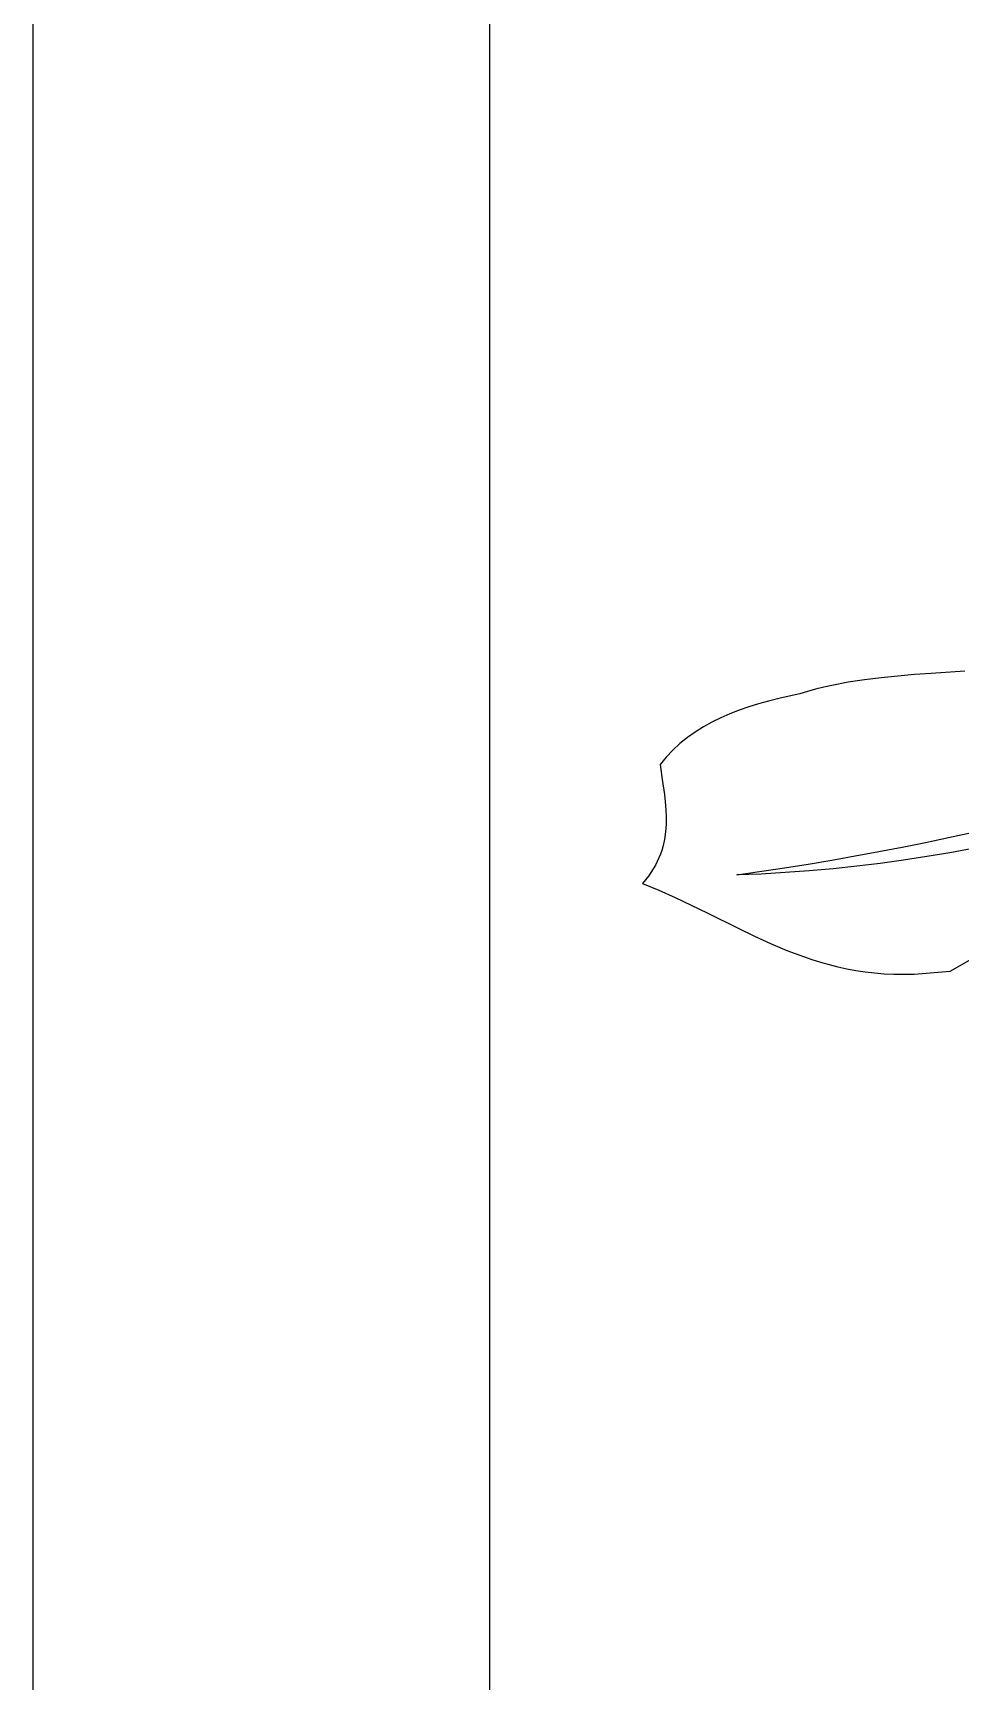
# Model space of a CAD drawing. Header units: metres. Extents: x 0 to 50, y 0 to 50.4.
# Drawn here: x 0 to 8.03, y 7.44 to 21.72 of the extents above; entities that cross this region are included whole.
import ezdxf

# ---------------------------------------------------------------- set-up
doc = ezdxf.new("R2010")
doc.units = ezdxf.units.M

msp = doc.modelspace()

# ---------------------------------------------------------------- linework, layer by layer
for points in [[(48.687332, 50.388209), (48.687332, 0.740119), (3.959438, 0.740119), (3.959438, 50.388209)], [(0, 47), (0, 3)], [(8.073866, 16.189378), (7.783796, 16.169543), (7.638633, 16.159028), (7.493726, 16.146946), (7.349329, 16.132423), (7.205697, 16.114584), (7.063087, 16.092553), (6.921752, 16.065456), (6.851642, 16.049733), (6.781948, 16.032416), (6.7127, 16.013395), (6.64393, 15.992559), (6.64393, 15.992559), (6.552939, 15.973569), (6.463119, 15.953011), (6.374658, 15.930672), (6.287744, 15.906335), (6.202567, 15.879788), (6.119313, 15.850814), (6.038172, 15.819201), (5.959333, 15.784733), (5.882983, 15.747196), (5.80931, 15.706375), (5.738505, 15.662055), (5.670754, 15.614023), (5.606247, 15.562063), (5.545171, 15.505962), (5.487715, 15.445504), (5.460404, 15.413574), (5.434068, 15.380475), (5.434068, 15.380475), (5.452919, 15.251685), (5.471406, 15.122186), (5.478874, 15.057284), (5.484286, 14.99234), (5.486985, 14.927399), (5.486317, 14.862506), (5.481626, 14.797707), (5.472256, 14.733047), (5.457553, 14.66857), (5.447997, 14.636415), (5.436862, 14.604322), (5.424066, 14.572298), (5.409526, 14.540348), (5.393162, 14.508478), (5.374892, 14.476693), (5.354632, 14.445), (5.332302, 14.413403), (5.30782, 14.381908), (5.281103, 14.350521), (5.281103, 14.350521), (5.424523, 14.292008), (5.565296, 14.229321), (5.704094, 14.163625), (5.841592, 14.096088), (6.115376, 13.960151), (6.253008, 13.894084), (6.39203, 13.830839), (6.533116, 13.771583), (6.604643, 13.743815), (6.676938, 13.717482), (6.750085, 13.692729), (6.824169, 13.669701), (6.899274, 13.648546), (6.975483, 13.629408), (7.052881, 13.612433), (7.131552, 13.597767), (7.21158, 13.585556), (7.293049, 13.575946), (7.376044, 13.569081), (7.460647, 13.565109), (7.546945, 13.564175), (7.635019, 13.566425), (7.947751, 13.591566), (9.074972, 14.232446)], [(8.144537, 14.653683), (7.945522, 14.617286), (7.745374, 14.583632), (7.544055, 14.552817), (7.341529, 14.524937), (7.137757, 14.500087), (6.932702, 14.478363), (6.726325, 14.45986), (6.51859, 14.444674), (6.309458, 14.4329), (6.098892, 14.424634), (6.098892, 14.424634), (6.511282, 14.486505), (6.716528, 14.5195), (6.921137, 14.553915), (7.125106, 14.589785), (7.328432, 14.627146), (7.53111, 14.666034), (7.733139, 14.706484), (7.934514, 14.748531), (8.135232, 14.792211)]]:
    msp.add_lwpolyline(points)

doc.saveas('drawing.dxf')
